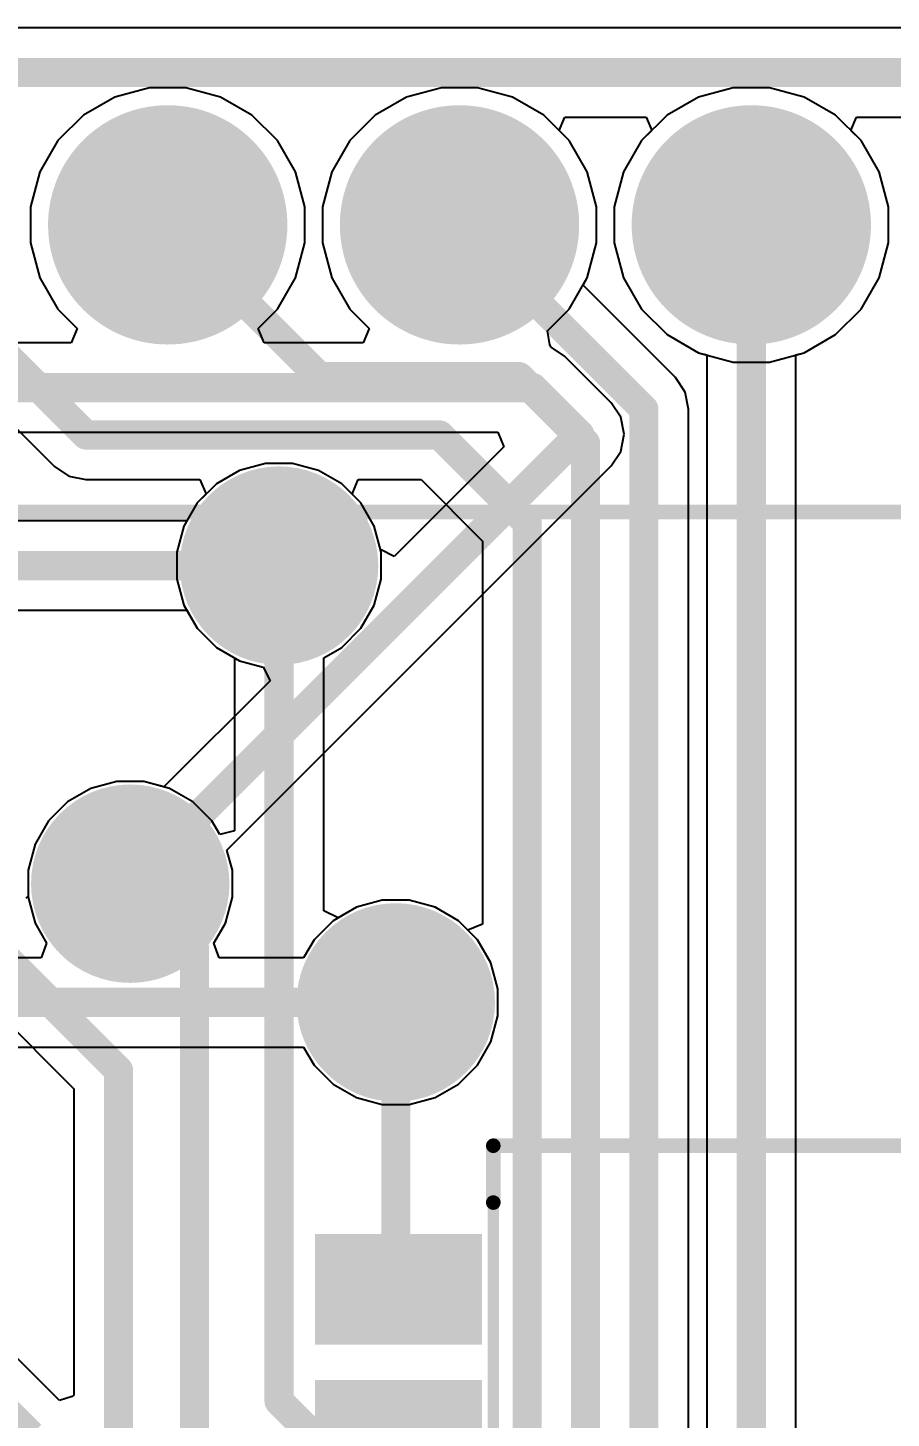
# Model space of a CAD drawing. Header units: inches. Extents: x -8.09 to -2.28, y -0.1 to 6.11.
# Drawn here: x -3.6181 to -3.3222, y 4.2108 to 4.6873 of the extents above; entities that cross this region are included whole.
import ezdxf

# ---------------------------------------------------------------- set-up
doc = ezdxf.new("R2010")
doc.units = ezdxf.units.IN
doc.header["$MEASUREMENT"] = 0
for name, color, linetype in [('BottomLayer', 5, 'Continuous'), ('BottomSolder', 6, 'Continuous'), ('InternalPlane1', 76, 'Continuous'), ('InternalPlane2', 16, 'Continuous'), ('Mechanical3', 76, 'Continuous'), ('Mechanical5', 56, 'Continuous'), ('MultiLayer', 9, 'Continuous'), ('PadHoleLayer', 156, 'Continuous'), ('TopLayer', 1, 'Continuous'), ('TopOverlay', 2, 'Continuous'), ('TopPaste', 8, 'Continuous'), ('TopSolder', 216, 'Continuous'), ('ViaHoleLayer', 16, 'Continuous')]:
    doc.layers.add(name, color=color, linetype=linetype)
doc.styles.add('Arial', font='', dxfattribs={"height": 0.2})
doc.styles.get('Arial').set_extended_font_data('Arial')

# ---------------------------------------------------------------- blocks, each defined once
blk = doc.blocks.new('MODULE_LCD_16X2_11')
at = {"layer": 'BottomLayer'}
h = blk.add_hatch(color=5, dxfattribs=at)
edge = h.paths.add_edge_path()
edge.add_arc((-0.65984, 0.61024), 0.037, 0, 360)
h = blk.add_hatch(color=5, dxfattribs=at)
edge = h.paths.add_edge_path()
edge.add_arc((-0.55984, 0.61024), 0.037, 0, 360)
h = blk.add_hatch(color=5, dxfattribs=at)
edge = h.paths.add_edge_path()
edge.add_arc((-0.45984, 0.61024), 0.037, 0, 360)
at = {"layer": 'BottomSolder'}
h = blk.add_hatch(color=6, dxfattribs=at)
edge = h.paths.add_edge_path()
edge.add_arc((-0.65984, 0.61024), 0.041, 0, 360)
h = blk.add_hatch(color=6, dxfattribs=at)
edge = h.paths.add_edge_path()
edge.add_arc((-0.55984, 0.61024), 0.041, 0, 360)
h = blk.add_hatch(color=6, dxfattribs=at)
edge = h.paths.add_edge_path()
edge.add_arc((-0.45984, 0.61024), 0.041, 0, 360)
at = {"layer": 'InternalPlane1'}
h = blk.add_hatch(color=76, dxfattribs=at)
edge = h.paths.add_edge_path()
edge.add_arc((-0.65984, 0.61024), 0.04, 0, 360)
h = blk.add_hatch(color=76, dxfattribs=at)
edge = h.paths.add_edge_path()
edge.add_arc((-0.55984, 0.61024), 0.04, 0, 360)
h = blk.add_hatch(color=76, dxfattribs=at)
edge = h.paths.add_edge_path()
edge.add_arc((-0.45984, 0.61024), 0.04, 0, 360)
at = {"layer": 'InternalPlane2'}
h = blk.add_hatch(color=16, dxfattribs=at)
edge = h.paths.add_edge_path()
edge.add_arc((-0.65984, 0.61024), 0.04, 0, 360)
h = blk.add_hatch(color=16, dxfattribs=at)
edge = h.paths.add_edge_path()
edge.add_arc((-0.55984, 0.61024), 0.04, 0, 360)
h = blk.add_hatch(color=16, dxfattribs=at)
edge = h.paths.add_edge_path()
edge.add_arc((-0.45984, 0.61024), 0.04, 0, 360)
at = {"layer": 'MultiLayer'}
h = blk.add_hatch(color=9, dxfattribs=at)
edge = h.paths.add_edge_path()
edge.add_arc((-0.65984, 0.61024), 0.037, 0, 360)
h = blk.add_hatch(color=9, dxfattribs=at)
edge = h.paths.add_edge_path()
edge.add_arc((-0.55984, 0.61024), 0.037, 0, 360)
h = blk.add_hatch(color=9, dxfattribs=at)
edge = h.paths.add_edge_path()
edge.add_arc((-0.45984, 0.61024), 0.037, 0, 360)
at = {"layer": 'PadHoleLayer'}
h = blk.add_hatch(color=156, dxfattribs=at)
edge = h.paths.add_edge_path()
edge.add_arc((-0.65984, 0.61024), 0.02, 0, 360)
h = blk.add_hatch(color=156, dxfattribs=at)
edge = h.paths.add_edge_path()
edge.add_arc((-0.55984, 0.61024), 0.02, 0, 360)
h = blk.add_hatch(color=156, dxfattribs=at)
edge = h.paths.add_edge_path()
edge.add_arc((-0.45984, 0.61024), 0.02, 0, 360)
at = {"layer": 'TopLayer'}
h = blk.add_hatch(color=1, dxfattribs=at)
edge = h.paths.add_edge_path()
edge.add_arc((-0.65984, 0.61024), 0.037, 0, 360)
h = blk.add_hatch(color=1, dxfattribs=at)
edge = h.paths.add_edge_path()
edge.add_arc((-0.55984, 0.61024), 0.037, 0, 360)
h = blk.add_hatch(color=1, dxfattribs=at)
edge = h.paths.add_edge_path()
edge.add_arc((-0.45984, 0.61024), 0.037, 0, 360)
at = {"layer": 'TopSolder'}
h = blk.add_hatch(color=216, dxfattribs=at)
edge = h.paths.add_edge_path()
edge.add_arc((-0.65984, 0.61024), 0.041, 0, 360)
h = blk.add_hatch(color=216, dxfattribs=at)
edge = h.paths.add_edge_path()
edge.add_arc((-0.55984, 0.61024), 0.041, 0, 360)
h = blk.add_hatch(color=216, dxfattribs=at)
edge = h.paths.add_edge_path()
edge.add_arc((-0.45984, 0.61024), 0.041, 0, 360)
at = {"layer": 'TopOverlay'}
blk.add_lwpolyline([(1.5748, 0.70866, 0.005, 0.005, 0), (-1.5748, 0.70866, 0.005, 0.005, 0)], format="xyseb", dxfattribs=at)
blk = doc.blocks.new('IKH0803000_MFG_32')
at = {"layer": 'TopLayer'}
for points in [[(-0.18996, 0.14567), (-0.16004, 0.14567), (-0.16004, 0.09646), (-0.18996, 0.09646)], [(-0.13996, 0.14567), (-0.11004, 0.14567), (-0.11004, 0.09646), (-0.13996, 0.09646)], [(-0.08996, 0.14567), (-0.06004, 0.14567), (-0.06004, 0.09646), (-0.08996, 0.09646)], [(-0.03996, 0.14567), (-0.01004, 0.14567), (-0.01004, 0.09646), (-0.03996, 0.09646)], [(0.01004, 0.14567), (0.03996, 0.14567), (0.03996, 0.09646), (0.01004, 0.09646)], [(0.06004, 0.14567), (0.08996, 0.14567), (0.08996, 0.09646), (0.06004, 0.09646)], [(0.11004, 0.14567), (0.13996, 0.14567), (0.13996, 0.09646), (0.11004, 0.09646)], [(0.16004, 0.14567), (0.18996, 0.14567), (0.18996, 0.09646), (0.16004, 0.09646)], [(-0.18996, -0.09646), (-0.16004, -0.09646), (-0.16004, -0.14567), (-0.18996, -0.14567)], [(-0.13996, -0.09646), (-0.11004, -0.09646), (-0.11004, -0.14567), (-0.13996, -0.14567)], [(-0.08996, -0.09646), (-0.06004, -0.09646), (-0.06004, -0.14567), (-0.08996, -0.14567)], [(-0.03996, -0.09646), (-0.01004, -0.09646), (-0.01004, -0.14567), (-0.03996, -0.14567)], [(0.01004, -0.09646), (0.03996, -0.09646), (0.03996, -0.14567), (0.01004, -0.14567)], [(0.06004, -0.09646), (0.08996, -0.09646), (0.08996, -0.14567), (0.06004, -0.14567)], [(0.11004, -0.09646), (0.13996, -0.09646), (0.13996, -0.14567), (0.11004, -0.14567)], [(0.16004, -0.09646), (0.18996, -0.09646), (0.18996, -0.14567), (0.16004, -0.14567)]]:
    blk.add_hatch(color=1, dxfattribs=at).paths.add_polyline_path(points)
at = {"layer": 'TopPaste'}
for points in [[(-0.18996, 0.14567), (-0.16004, 0.14567), (-0.16004, 0.09646), (-0.18996, 0.09646)], [(-0.13996, 0.14567), (-0.11004, 0.14567), (-0.11004, 0.09646), (-0.13996, 0.09646)], [(-0.08996, 0.14567), (-0.06004, 0.14567), (-0.06004, 0.09646), (-0.08996, 0.09646)], [(-0.03996, 0.14567), (-0.01004, 0.14567), (-0.01004, 0.09646), (-0.03996, 0.09646)], [(0.01004, 0.14567), (0.03996, 0.14567), (0.03996, 0.09646), (0.01004, 0.09646)], [(0.06004, 0.14567), (0.08996, 0.14567), (0.08996, 0.09646), (0.06004, 0.09646)], [(0.11004, 0.14567), (0.13996, 0.14567), (0.13996, 0.09646), (0.11004, 0.09646)], [(0.16004, 0.14567), (0.18996, 0.14567), (0.18996, 0.09646), (0.16004, 0.09646)], [(-0.18996, -0.09646), (-0.16004, -0.09646), (-0.16004, -0.14567), (-0.18996, -0.14567)], [(-0.13996, -0.09646), (-0.11004, -0.09646), (-0.11004, -0.14567), (-0.13996, -0.14567)], [(-0.08996, -0.09646), (-0.06004, -0.09646), (-0.06004, -0.14567), (-0.08996, -0.14567)], [(-0.03996, -0.09646), (-0.01004, -0.09646), (-0.01004, -0.14567), (-0.03996, -0.14567)], [(0.01004, -0.09646), (0.03996, -0.09646), (0.03996, -0.14567), (0.01004, -0.14567)], [(0.06004, -0.09646), (0.08996, -0.09646), (0.08996, -0.14567), (0.06004, -0.14567)], [(0.11004, -0.09646), (0.13996, -0.09646), (0.13996, -0.14567), (0.11004, -0.14567)], [(0.16004, -0.09646), (0.18996, -0.09646), (0.18996, -0.14567), (0.16004, -0.14567)]]:
    blk.add_hatch(color=8, dxfattribs=at).paths.add_polyline_path(points)
at = {"layer": 'TopSolder'}
for points in [[(-0.19396, 0.14967), (-0.15604, 0.14967), (-0.15604, 0.09246), (-0.19396, 0.09246)], [(-0.14396, 0.14967), (-0.10604, 0.14967), (-0.10604, 0.09246), (-0.14396, 0.09246)], [(-0.09396, 0.14967), (-0.05604, 0.14967), (-0.05604, 0.09246), (-0.09396, 0.09246)], [(-0.04396, 0.14967), (-0.00604, 0.14967), (-0.00604, 0.09246), (-0.04396, 0.09246)], [(0.00604, 0.14967), (0.04396, 0.14967), (0.04396, 0.09246), (0.00604, 0.09246)], [(0.05604, 0.14967), (0.09396, 0.14967), (0.09396, 0.09246), (0.05604, 0.09246)], [(0.10604, 0.14967), (0.14396, 0.14967), (0.14396, 0.09246), (0.10604, 0.09246)], [(0.15604, 0.14967), (0.19396, 0.14967), (0.19396, 0.09246), (0.15604, 0.09246)], [(-0.19396, -0.09246), (-0.15604, -0.09246), (-0.15604, -0.14967), (-0.19396, -0.14967)], [(-0.14396, -0.09246), (-0.10604, -0.09246), (-0.10604, -0.14967), (-0.14396, -0.14967)], [(-0.09396, -0.09246), (-0.05604, -0.09246), (-0.05604, -0.14967), (-0.09396, -0.14967)], [(-0.04396, -0.09246), (-0.00604, -0.09246), (-0.00604, -0.14967), (-0.04396, -0.14967)], [(0.00604, -0.09246), (0.04396, -0.09246), (0.04396, -0.14967), (0.00604, -0.14967)], [(0.05604, -0.09246), (0.09396, -0.09246), (0.09396, -0.14967), (0.05604, -0.14967)], [(0.10604, -0.09246), (0.14396, -0.09246), (0.14396, -0.14967), (0.10604, -0.14967)], [(0.15604, -0.09246), (0.19396, -0.09246), (0.19396, -0.14967), (0.15604, -0.14967)]]:
    blk.add_hatch(color=216, dxfattribs=at).paths.add_polyline_path(points)
at = {"layer": 'Mechanical5'}
for points in [[(-0.22421, 0.08858, 0.00394, 0.00394, 0), (-0.22421, -0.08858, 0.00394, 0.00394, 0)], [(-0.22421, 0.08858, 0.00394, 0.00394, 0), (0.22421, 0.08858, 0.00394, 0.00394, 0)], [(0.22421, 0.08858, 0.00394, 0.00394, 0), (0.22421, -0.08858, 0.00394, 0.00394, 0)], [(-0.22421, -0.08858, 0.00394, 0.00394, 0), (0.22421, -0.08858, 0.00394, 0.00394, 0)]]:
    blk.add_lwpolyline(points, format="xyseb", dxfattribs=at)
for points in [[(-0.2252, 0.08858, 0.00197, 0.00197, 1), (-0.22323, 0.08858, 0.00197, 0.00197, 1)], [(-0.2252, 0.08858, 0.00197, 0.00197, 1), (-0.22323, 0.08858, 0.00197, 0.00197, 1)], [(0.22323, 0.08858, 0.00197, 0.00197, 1), (0.2252, 0.08858, 0.00197, 0.00197, 1)], [(0.22323, 0.08858, 0.00197, 0.00197, 1), (0.2252, 0.08858, 0.00197, 0.00197, 1)], [(-0.2252, -0.08858, 0.00197, 0.00197, 1), (-0.22323, -0.08858, 0.00197, 0.00197, 1)], [(-0.2252, -0.08858, 0.00197, 0.00197, 1), (-0.22323, -0.08858, 0.00197, 0.00197, 1)], [(0.22323, -0.08858, 0.00197, 0.00197, 1), (0.2252, -0.08858, 0.00197, 0.00197, 1)], [(0.22323, -0.08858, 0.00197, 0.00197, 1), (0.2252, -0.08858, 0.00197, 0.00197, 1)]]:
    blk.add_lwpolyline(points, format="xyseb", close=True, dxfattribs=at)
at = {"layer": 'TopOverlay'}
for points in [[(-0.22421, 0.08858, 0.005, 0.005, 0), (-0.22421, -0.08858, 0.005, 0.005, 0)], [(-0.22421, 0.08858, 0.005, 0.005, 0), (-0.20472, 0.08858, 0.005, 0.005, 0)], [(0.20472, 0.08858, 0.005, 0.005, 0), (0.22421, 0.08858, 0.005, 0.005, 0)], [(0.22421, 0.08858, 0.005, 0.005, 0), (0.22421, -0.08858, 0.005, 0.005, 0)], [(-0.22421, -0.08858, 0.005, 0.005, 0), (-0.20472, -0.08858, 0.005, 0.005, 0)], [(0.20472, -0.08858, 0.005, 0.005, 0), (0.22421, -0.08858, 0.005, 0.005, 0)]]:
    blk.add_lwpolyline(points, format="xyseb", dxfattribs=at)
for points in [[(-0.22546, 0.08858, 0.0025, 0.0025, 1), (-0.22296, 0.08858, 0.0025, 0.0025, 1)], [(-0.22546, 0.08858, 0.0025, 0.0025, 1), (-0.22296, 0.08858, 0.0025, 0.0025, 1)], [(-0.20597, 0.08858, 0.0025, 0.0025, 1), (-0.20347, 0.08858, 0.0025, 0.0025, 1)], [(0.20347, 0.08858, 0.0025, 0.0025, 1), (0.20597, 0.08858, 0.0025, 0.0025, 1)], [(0.22296, 0.08858, 0.0025, 0.0025, 1), (0.22546, 0.08858, 0.0025, 0.0025, 1)], [(0.22296, 0.08858, 0.0025, 0.0025, 1), (0.22546, 0.08858, 0.0025, 0.0025, 1)], [(-0.22546, -0.08858, 0.0025, 0.0025, 1), (-0.22296, -0.08858, 0.0025, 0.0025, 1)], [(-0.22546, -0.08858, 0.0025, 0.0025, 1), (-0.22296, -0.08858, 0.0025, 0.0025, 1)], [(-0.20597, -0.08858, 0.0025, 0.0025, 1), (-0.20347, -0.08858, 0.0025, 0.0025, 1)], [(0.20347, -0.08858, 0.0025, 0.0025, 1), (0.20597, -0.08858, 0.0025, 0.0025, 1)], [(0.22296, -0.08858, 0.0025, 0.0025, 1), (0.22546, -0.08858, 0.0025, 0.0025, 1)], [(0.22296, -0.08858, 0.0025, 0.0025, 1), (0.22546, -0.08858, 0.0025, 0.0025, 1)], [(-0.2065, -0.13583, 0.00984, 0.00984, 1), (-0.21634, -0.13583, 0.00984, 0.00984, 1)], [(-0.2188, -0.13583, 0.00492, 0.00492, 1), (-0.21388, -0.13583, 0.00492, 0.00492, 1)], [(-0.20896, -0.13583, 0.00492, 0.00492, 1), (-0.20404, -0.13583, 0.00492, 0.00492, 1)]]:
    blk.add_lwpolyline(points, format="xyseb", close=True, dxfattribs=at)
at = {"layer": 'Mechanical3', "style": 'Arial'}
blk.add_text('SW3', height=0.03937, dxfattribs=at).set_placement((0, -0.00697))

msp = doc.modelspace()

# ---------------------------------------------------------------- hatches: boundary and pattern name
at = {"layer": 'BottomLayer'}
h = msp.add_hatch(color=5, dxfattribs=at)
edge = h.paths.add_edge_path()
edge.add_arc((-3.532, 4.503), 0.025, 0, 360)
h = msp.add_hatch(color=5, dxfattribs=at)
edge = h.paths.add_edge_path()
edge.add_arc((-3.583, 4.394), 0.025, 0, 360)
h = msp.add_hatch(color=5, dxfattribs=at)
edge = h.paths.add_edge_path()
edge.add_arc((-3.492, 4.35331), 0.025, 0, 360)
at = {"layer": 'BottomSolder'}
h = msp.add_hatch(color=6, dxfattribs=at)
edge = h.paths.add_edge_path()
edge.add_arc((-3.532, 4.503), 0.029, 0, 360)
h = msp.add_hatch(color=6, dxfattribs=at)
edge = h.paths.add_edge_path()
edge.add_arc((-3.583, 4.394), 0.029, 0, 360)
h = msp.add_hatch(color=6, dxfattribs=at)
edge = h.paths.add_edge_path()
edge.add_arc((-3.492, 4.35331), 0.029, 0, 360)
at = {"layer": 'InternalPlane1'}
h = msp.add_hatch(color=76, dxfattribs=at)
edge = h.paths.add_edge_path()
edge.add_arc((-3.532, 4.503), 0.034, 0, 360)
h = msp.add_hatch(color=76, dxfattribs=at)
edge = h.paths.add_edge_path()
edge.add_arc((-3.583, 4.394), 0.034, 0, 360)
h = msp.add_hatch(color=76, dxfattribs=at)
edge = h.paths.add_edge_path()
edge.add_arc((-3.492, 4.35331), 0.034, 0, 360)
at = {"layer": 'InternalPlane2'}
h = msp.add_hatch(color=16, dxfattribs=at)
edge = h.paths.add_edge_path()
edge.add_arc((-3.532, 4.503), 0.034, 0, 360)
h = msp.add_hatch(color=16, dxfattribs=at)
edge = h.paths.add_edge_path()
edge.add_arc((-3.583, 4.394), 0.034, 0, 360)
h = msp.add_hatch(color=16, dxfattribs=at)
edge = h.paths.add_edge_path()
edge.add_arc((-3.492, 4.35331), 0.034, 0, 360)
at = {"layer": 'TopLayer'}
h = msp.add_hatch(color=1, dxfattribs=at)
edge = h.paths.add_edge_path()
edge.add_arc((-3.532, 4.503), 0.025, 0, 360)
h = msp.add_hatch(color=1, dxfattribs=at)
edge = h.paths.add_edge_path()
edge.add_arc((-3.583, 4.394), 0.025, 0, 360)
h = msp.add_hatch(color=1, dxfattribs=at)
edge = h.paths.add_edge_path()
edge.add_arc((-3.492, 4.35331), 0.025, 0, 360)
at = {"layer": 'TopSolder'}
h = msp.add_hatch(color=216, dxfattribs=at)
edge = h.paths.add_edge_path()
edge.add_arc((-3.532, 4.503), 0.029, 0, 360)
h = msp.add_hatch(color=216, dxfattribs=at)
edge = h.paths.add_edge_path()
edge.add_arc((-3.583, 4.394), 0.029, 0, 360)
h = msp.add_hatch(color=216, dxfattribs=at)
edge = h.paths.add_edge_path()
edge.add_arc((-3.492, 4.35331), 0.029, 0, 360)
at = {"layer": 'ViaHoleLayer'}
h = msp.add_hatch(color=16, dxfattribs=at)
edge = h.paths.add_edge_path()
edge.add_arc((-3.532, 4.503), 0.014, 0, 360)
h = msp.add_hatch(color=16, dxfattribs=at)
edge = h.paths.add_edge_path()
edge.add_arc((-3.583, 4.394), 0.014, 0, 360)
h = msp.add_hatch(color=16, dxfattribs=at)
edge = h.paths.add_edge_path()
edge.add_arc((-3.492, 4.35331), 0.014, 0, 360)

# ---------------------------------------------------------------- linework, layer by layer
at = {"layer": 'BottomLayer'}
for p, q in [((-3.57635, 4.66676), (-3.5883, 4.66356)), ((-3.56397, 4.66676), (-3.57635, 4.66676)), ((-3.55202, 4.66356), (-3.56397, 4.66676)), ((-3.47635, 4.66676), (-3.4883, 4.66356)), ((-3.46397, 4.66676), (-3.47635, 4.66676)), ((-3.45202, 4.66356), (-3.46397, 4.66676)), ((-3.37635, 4.66676), (-3.3883, 4.66356)), ((-3.36397, 4.66676), (-3.37635, 4.66676)), ((-3.35202, 4.66356), (-3.36397, 4.66676)), ((-3.5883, 4.66356), (-3.59902, 4.65737)), ((-3.5413, 4.65737), (-3.55202, 4.66356)), ((-3.4883, 4.66356), (-3.49902, 4.65737)), ((-3.4413, 4.65737), (-3.45202, 4.66356)), ((-3.3883, 4.66356), (-3.39902, 4.65737)), ((-3.3413, 4.65737), (-3.35202, 4.66356)), ((-3.59902, 4.65737), (-3.60777, 4.64862)), ((-3.53255, 4.64862), (-3.5413, 4.65737)), ((-3.49902, 4.65737), (-3.50777, 4.64862)), ((-3.43255, 4.64862), (-3.4413, 4.65737)), ((-3.39902, 4.65737), (-3.40777, 4.64862)), ((-3.33255, 4.64862), (-3.3413, 4.65737)), ((-3.60777, 4.64862), (-3.61396, 4.63791)), ((-3.52636, 4.63791), (-3.53255, 4.64862)), ((-3.50777, 4.64862), (-3.51396, 4.63791)), ((-3.42636, 4.63791), (-3.43255, 4.64862)), ((-3.40777, 4.64862), (-3.41396, 4.63791)), ((-3.32636, 4.63791), (-3.33255, 4.64862)), ((-3.61396, 4.63791), (-3.61716, 4.62595)), ((-3.52316, 4.62595), (-3.52636, 4.63791)), ((-3.51396, 4.63791), (-3.51716, 4.62595)), ((-3.42316, 4.62595), (-3.42636, 4.63791)), ((-3.41396, 4.63791), (-3.41716, 4.62595)), ((-3.32316, 4.62595), (-3.32636, 4.63791)), ((-3.61716, 4.62595), (-3.61716, 4.61358)), ((-3.52316, 4.61358), (-3.52316, 4.62595)), ((-3.51716, 4.62595), (-3.51716, 4.61358)), ((-3.42316, 4.61358), (-3.42316, 4.62595)), ((-3.41716, 4.62595), (-3.41716, 4.61358)), ((-3.32316, 4.61358), (-3.32316, 4.62595)), ((-3.61716, 4.61358), (-3.61396, 4.60162)), ((-3.52636, 4.60162), (-3.52316, 4.61358)), ((-3.51716, 4.61358), (-3.51396, 4.60162)), ((-3.42636, 4.60162), (-3.42316, 4.61358)), ((-3.41716, 4.61358), (-3.41396, 4.60162)), ((-3.32636, 4.60162), (-3.32316, 4.61358)), ((-3.61396, 4.60162), (-3.60777, 4.59091)), ((-3.53255, 4.59091), (-3.52636, 4.60162)), ((-3.51396, 4.60162), (-3.50777, 4.59091)), ((-3.43255, 4.59091), (-3.42636, 4.60162)), ((-3.41396, 4.60162), (-3.40777, 4.59091)), ((-3.33255, 4.59091), (-3.32636, 4.60162)), ((-3.60777, 4.59091), (-3.60116, 4.58429)), ((-3.53916, 4.58429), (-3.53255, 4.59091)), ((-3.50777, 4.59091), (-3.50116, 4.58429)), ((-3.44005, 4.58341), (-3.43255, 4.59091)), ((-3.40777, 4.59091), (-3.39902, 4.58215)), ((-3.3413, 4.58215), (-3.33255, 4.59091)), ((-3.60116, 4.58429), (-3.60323, 4.57929)), ((-3.53709, 4.57929), (-3.53916, 4.58429)), ((-3.50116, 4.58429), (-3.50323, 4.57929)), ((-3.60323, 4.57929), (-3.63709, 4.57929)), ((-3.50323, 4.57929), (-3.53709, 4.57929)), ((-3.43924, 4.57868), (-3.44005, 4.58341)), ((-3.39902, 4.58215), (-3.3883, 4.57597)), ((-3.35202, 4.57597), (-3.3413, 4.58215)), ((-3.43876, 4.57787), (-3.43924, 4.57868)), ((-3.43419, 4.57481), (-3.43876, 4.57787)), ((-3.41819, 4.55881), (-3.43419, 4.57481)), ((-3.3883, 4.57597), (-3.37635, 4.57276)), ((-3.36397, 4.57276), (-3.35202, 4.57597)), ((-3.37635, 4.57276), (-3.36397, 4.57276)), ((-3.41487, 4.55385), (-3.41819, 4.55881)), ((-3.41371, 4.548), (-3.41487, 4.55385)), ((-3.81439, 4.54871), (-3.45699, 4.54871)), ((-3.45699, 4.54871), (-3.45492, 4.54371)), ((-3.41487, 4.54215), (-3.41371, 4.548)), ((-3.45492, 4.54371), (-3.49254, 4.50609)), ((-3.41819, 4.53719), (-3.41487, 4.54215)), ((-3.54985, 4.40552), (-3.41819, 4.53719)), ((-3.53661, 4.538), (-3.54551, 4.53561)), ((-3.52739, 4.538), (-3.53661, 4.538)), ((-3.51849, 4.53561), (-3.52739, 4.538)), ((-3.54551, 4.53561), (-3.55349, 4.53101)), ((-3.51051, 4.53101), (-3.51849, 4.53561)), ((-3.55349, 4.53101), (-3.56001, 4.52449)), ((-3.50399, 4.52449), (-3.51051, 4.53101)), ((-3.56001, 4.52449), (-3.56358, 4.51829)), ((-3.49939, 4.51651), (-3.50399, 4.52449)), ((-3.56358, 4.51829), (-3.84706, 4.51829)), ((-3.49723, 4.50847), (-3.49939, 4.51651)), ((-3.49254, 4.50609), (-3.49723, 4.50847)), ((-3.85339, 4.48771), (-3.56358, 4.48771)), ((-3.56358, 4.48771), (-3.56001, 4.48151)), ((-3.56001, 4.48151), (-3.55349, 4.47499)), ((-3.55349, 4.47499), (-3.54551, 4.47039)), ((-3.54551, 4.47039), (-3.53747, 4.46823)), ((-3.53747, 4.46823), (-3.53509, 4.46354)), ((-3.53509, 4.46354), (-3.57148, 4.42715)), ((-3.59651, 4.42661), (-3.60449, 4.42201)), ((-3.58761, 4.429), (-3.59651, 4.42661)), ((-3.57839, 4.429), (-3.58761, 4.429)), ((-3.57148, 4.42715), (-3.57839, 4.429)), ((-3.60449, 4.42201), (-3.61101, 4.41549)), ((-3.61101, 4.41549), (-3.61561, 4.40751)), ((-3.61561, 4.40751), (-3.618, 4.39861)), ((-3.548, 4.39861), (-3.54985, 4.40552)), ((-3.618, 4.39861), (-3.618, 4.38939)), ((-3.548, 4.38939), (-3.548, 4.39861)), ((-3.618, 4.38939), (-3.61561, 4.38049)), ((-3.55039, 4.38049), (-3.548, 4.38939)), ((-3.49661, 4.38831), (-3.50551, 4.38592)), ((-3.48739, 4.38831), (-3.49661, 4.38831)), ((-3.47849, 4.38592), (-3.48739, 4.38831)), ((-3.50551, 4.38592), (-3.51349, 4.38131)), ((-3.47051, 4.38131), (-3.47849, 4.38592)), ((-3.61561, 4.38049), (-3.61164, 4.3736)), ((-3.55436, 4.3736), (-3.55039, 4.38049)), ((-3.51349, 4.38131), (-3.52001, 4.3748)), ((-3.46399, 4.3748), (-3.47051, 4.38131)), ((-3.52001, 4.3748), (-3.52358, 4.3686)), ((-3.45939, 4.36682), (-3.46399, 4.3748)), ((-3.61164, 4.3736), (-3.6135, 4.3686)), ((-3.5525, 4.3686), (-3.55436, 4.3736)), ((-3.6135, 4.3686), (-3.77697, 4.3686)), ((-3.52358, 4.3686), (-3.5525, 4.3686)), ((-3.457, 4.35791), (-3.45939, 4.36682)), ((-3.457, 4.3487), (-3.457, 4.35791)), ((-3.45939, 4.3398), (-3.457, 4.3487)), ((-3.63938, 4.33801), (-3.52358, 4.33801)), ((-3.52358, 4.33801), (-3.52001, 4.33182)), ((-3.46399, 4.33182), (-3.45939, 4.3398)), ((-3.52001, 4.33182), (-3.51349, 4.3253)), ((-3.47051, 4.3253), (-3.46399, 4.33182)), ((-3.51349, 4.3253), (-3.50551, 4.32069)), ((-3.47849, 4.32069), (-3.47051, 4.3253)), ((-3.50551, 4.32069), (-3.49661, 4.31831)), ((-3.49661, 4.31831), (-3.48739, 4.31831)), ((-3.48739, 4.31831), (-3.47849, 4.32069))]:
    msp.add_line(p, q, dxfattribs=at)
for points in [[(-3.81439, 4.564, 0.01, 0.01, 0), (-3.445, 4.564, 0.01, 0.01, 0)], [(-3.445, 4.564, 0.01, 0.01, 0), (-3.429, 4.548, 0.01, 0.01, 0)], [(-3.583, 4.394, 0.01, 0.01, 0), (-3.429, 4.548, 0.01, 0.01, 0)], [(-3.85339, 4.503, 0.01, 0.01, 0), (-3.532, 4.503, 0.01, 0.01, 0)], [(-3.78331, 4.35331, 0.01, 0.01, 0), (-3.492, 4.35331, 0.01, 0.01, 0)]]:
    msp.add_lwpolyline(points, format="xyseb", dxfattribs=at)
for points in [[(-3.4475, 4.564, 0.005, 0.005, 1), (-3.4425, 4.564, 0.005, 0.005, 1)], [(-3.4475, 4.564, 0.005, 0.005, 1), (-3.4425, 4.564, 0.005, 0.005, 1)], [(-3.4315, 4.548, 0.005, 0.005, 1), (-3.4265, 4.548, 0.005, 0.005, 1)], [(-3.4315, 4.548, 0.005, 0.005, 1), (-3.4265, 4.548, 0.005, 0.005, 1)], [(-3.5345, 4.503, 0.005, 0.005, 1), (-3.5295, 4.503, 0.005, 0.005, 1)], [(-3.5855, 4.394, 0.005, 0.005, 1), (-3.5805, 4.394, 0.005, 0.005, 1)], [(-3.4945, 4.35331, 0.005, 0.005, 1), (-3.4895, 4.35331, 0.005, 0.005, 1)]]:
    msp.add_lwpolyline(points, format="xyseb", close=True, dxfattribs=at)
at = {"layer": 'TopLayer'}
for p, q in [((-2.885, 4.68729), (-4.56288, 4.68729)), ((-3.43601, 4.65209), (-3.4341, 4.65671)), ((-3.4341, 4.65671), (-3.40622, 4.65671)), ((-3.40622, 4.65671), (-3.4043, 4.65209)), ((-3.33601, 4.65209), (-3.3341, 4.65671)), ((-3.3341, 4.65671), (-3.30622, 4.65671)), ((-3.43255, 4.64862), (-3.43601, 4.65209)), ((-3.4043, 4.65209), (-3.40777, 4.64862)), ((-3.33255, 4.64862), (-3.33601, 4.65209)), ((-3.42636, 4.63791), (-3.43255, 4.64862)), ((-3.40777, 4.64862), (-3.41396, 4.63791)), ((-3.32636, 4.63791), (-3.33255, 4.64862)), ((-3.42316, 4.62595), (-3.42636, 4.63791)), ((-3.41396, 4.63791), (-3.41716, 4.62595)), ((-3.32316, 4.62595), (-3.32636, 4.63791)), ((-3.42316, 4.61358), (-3.42316, 4.62595)), ((-3.41716, 4.62595), (-3.41716, 4.61358)), ((-3.32316, 4.61358), (-3.32316, 4.62595)), ((-3.42636, 4.60162), (-3.42316, 4.61358)), ((-3.41716, 4.61358), (-3.41396, 4.60162)), ((-3.32636, 4.60162), (-3.32316, 4.61358)), ((-3.42783, 4.59907), (-3.42636, 4.60162)), ((-3.39619, 4.56742), (-3.42783, 4.59907)), ((-3.41396, 4.60162), (-3.40777, 4.59091)), ((-3.33255, 4.59091), (-3.32636, 4.60162)), ((-3.40777, 4.59091), (-3.39902, 4.58215)), ((-3.3413, 4.58215), (-3.33255, 4.59091)), ((-3.39902, 4.58215), (-3.3883, 4.57597)), ((-3.35202, 4.57597), (-3.3413, 4.58215)), ((-3.64946, 4.57744), (-3.60897, 4.53695)), ((-3.3883, 4.57597), (-3.38545, 4.5752)), ((-3.38545, 4.5752), (-3.38545, 3.99218)), ((-3.35486, 4.5752), (-3.35202, 4.57597)), ((-3.35486, 3.98584), (-3.35486, 4.5752)), ((-3.39287, 4.56246), (-3.39619, 4.56742)), ((-3.39171, 4.55661), (-3.39287, 4.56246)), ((-3.39171, 4.005), (-3.39171, 4.55661)), ((-3.60897, 4.53695), (-3.60401, 4.53363)), ((-3.60401, 4.53363), (-3.59816, 4.53247)), ((-3.59816, 4.53247), (-3.5591, 4.53247)), ((-3.5591, 4.53247), (-3.55703, 4.52747)), ((-3.50697, 4.52747), (-3.5049, 4.53247)), ((-3.5049, 4.53247), (-3.48333, 4.53247)), ((-3.48333, 4.53247), (-3.46229, 4.51143)), ((-3.55703, 4.52747), (-3.56001, 4.52449)), ((-3.50399, 4.52449), (-3.50697, 4.52747)), ((-3.56001, 4.52449), (-3.56461, 4.51651)), ((-3.49939, 4.51651), (-3.50399, 4.52449)), ((-3.56461, 4.51651), (-3.567, 4.50761)), ((-3.497, 4.50761), (-3.49939, 4.51651)), ((-3.567, 4.50761), (-3.567, 4.49839)), ((-3.497, 4.49839), (-3.497, 4.50761)), ((-3.46229, 4.51143), (-3.46229, 4.38017)), ((-3.78097, 4.50236), (-3.60229, 4.32368)), ((-3.567, 4.49839), (-3.56461, 4.48949)), ((-3.49939, 4.48949), (-3.497, 4.49839)), ((-3.56461, 4.48949), (-3.56001, 4.48151)), ((-3.50399, 4.48151), (-3.49939, 4.48949)), ((-3.56001, 4.48151), (-3.55349, 4.47499)), ((-3.51051, 4.47499), (-3.50399, 4.48151)), ((-3.55349, 4.47499), (-3.54729, 4.47142)), ((-3.51671, 4.47142), (-3.51051, 4.47499)), ((-3.54729, 4.47142), (-3.54729, 4.41216)), ((-3.51671, 4.38471), (-3.51671, 4.47142)), ((-3.59651, 4.42661), (-3.60449, 4.42201)), ((-3.58761, 4.429), (-3.59651, 4.42661)), ((-3.57839, 4.429), (-3.58761, 4.429)), ((-3.56949, 4.42661), (-3.57839, 4.429)), ((-3.56151, 4.42201), (-3.56949, 4.42661)), ((-3.60449, 4.42201), (-3.61101, 4.41549)), ((-3.55499, 4.41549), (-3.56151, 4.42201)), ((-3.61101, 4.41549), (-3.61561, 4.40751)), ((-3.55229, 4.41082), (-3.55499, 4.41549)), ((-3.54729, 4.41216), (-3.55229, 4.41082)), ((-3.61561, 4.40751), (-3.618, 4.39861)), ((-3.618, 4.39861), (-3.618, 4.38971)), ((-3.618, 4.38971), (-3.61878, 4.38903)), ((-3.49661, 4.38831), (-3.50551, 4.38592)), ((-3.48739, 4.38831), (-3.49661, 4.38831)), ((-3.47849, 4.38592), (-3.48739, 4.38831)), ((-3.51171, 4.38234), (-3.51671, 4.38471)), ((-3.50551, 4.38592), (-3.51171, 4.38234)), ((-3.47051, 4.38131), (-3.47849, 4.38592)), ((-3.46729, 4.3781), (-3.47051, 4.38131)), ((-3.46229, 4.38017), (-3.46729, 4.3781)), ((-3.60229, 4.32368), (-3.60229, 4.21877)), ((-3.60729, 4.21692), (-3.6557, 4.26533)), ((-3.60292, 4.21829), (-3.60729, 4.21692)), ((-3.60229, 4.21877), (-3.60292, 4.21829))]:
    msp.add_line(p, q, dxfattribs=at)
for points in [[(-4.56288, 4.672, 0.01, 0.01, 0), (-2.885, 4.672, 0.01, 0.01, 0)], [(-3.67016, 4.61976, 0.01, 0.01, 0), (-3.59816, 4.54776, 0.01, 0.01, 0)], [(-3.57016, 4.61976, 0.01, 0.01, 0), (-3.51816, 4.56776, 0.01, 0.01, 0)], [(-3.47016, 4.61976, 0.01, 0.01, 0), (-3.407, 4.55661, 0.01, 0.01, 0)], [(-3.37016, 3.98584, 0.01, 0.01, 0), (-3.37016, 4.61976, 0.01, 0.01, 0)], [(-3.51816, 4.56776, 0.01, 0.01, 0), (-3.44976, 4.56776, 0.01, 0.01, 0)], [(-3.44976, 4.56776, 0.01, 0.01, 0), (-3.427, 4.545, 0.01, 0.01, 0)], [(-3.407, 4.005, 0.01, 0.01, 0), (-3.407, 4.55661, 0.01, 0.01, 0)], [(-3.59816, 4.54776, 0.01, 0.01, 0), (-3.477, 4.54776, 0.01, 0.01, 0)], [(-3.477, 4.54776, 0.01, 0.01, 0), (-3.447, 4.51776, 0.01, 0.01, 0)], [(-3.427, 4.043, 0.01, 0.01, 0), (-3.427, 4.545, 0.01, 0.01, 0)], [(-3.447, 4.066, 0.01, 0.01, 0), (-3.447, 4.51776, 0.01, 0.01, 0)], [(-3.77016, 4.51317, 0.01, 0.01, 0), (-3.587, 4.33001, 0.01, 0.01, 0)], [(-3.532, 4.21666, 0.01, 0.01, 0), (-3.532, 4.503, 0.01, 0.01, 0)], [(-3.583, 4.394, 0.01, 0.01, 0), (-3.561, 4.372, 0.01, 0.01, 0)], [(-3.561, 4.175, 0.01, 0.01, 0), (-3.561, 4.372, 0.01, 0.01, 0)], [(-3.492, 4.255, 0.01, 0.01, 0), (-3.492, 4.35331, 0.01, 0.01, 0)], [(-3.587, 4.165, 0.01, 0.01, 0), (-3.587, 4.33001, 0.01, 0.01, 0)], [(-3.667, 4.255, 0.01, 0.01, 0), (-3.617, 4.205, 0.01, 0.01, 0)], [(-3.492, 4.255, 0.01, 0.01, 0), (-3.49106, 4.255, 0.01, 0.01, 0)], [(-3.532, 4.21666, 0.01, 0.01, 0), (-3.52034, 4.205, 0.01, 0.01, 0)]]:
    msp.add_lwpolyline(points, format="xyseb", dxfattribs=at)
for points in [[(-3.57266, 4.61976, 0.005, 0.005, 1), (-3.56766, 4.61976, 0.005, 0.005, 1)], [(-3.47266, 4.61976, 0.005, 0.005, 1), (-3.46766, 4.61976, 0.005, 0.005, 1)], [(-3.37266, 4.61976, 0.005, 0.005, 1), (-3.36766, 4.61976, 0.005, 0.005, 1)], [(-3.52066, 4.56776, 0.005, 0.005, 1), (-3.51566, 4.56776, 0.005, 0.005, 1)], [(-3.52066, 4.56776, 0.005, 0.005, 1), (-3.51566, 4.56776, 0.005, 0.005, 1)], [(-3.45226, 4.56776, 0.005, 0.005, 1), (-3.44726, 4.56776, 0.005, 0.005, 1)], [(-3.45226, 4.56776, 0.005, 0.005, 1), (-3.44726, 4.56776, 0.005, 0.005, 1)], [(-3.4095, 4.55661, 0.005, 0.005, 1), (-3.4045, 4.55661, 0.005, 0.005, 1)], [(-3.4095, 4.55661, 0.005, 0.005, 1), (-3.4045, 4.55661, 0.005, 0.005, 1)], [(-3.60066, 4.54776, 0.005, 0.005, 1), (-3.59566, 4.54776, 0.005, 0.005, 1)], [(-3.60066, 4.54776, 0.005, 0.005, 1), (-3.59566, 4.54776, 0.005, 0.005, 1)], [(-3.4795, 4.54776, 0.005, 0.005, 1), (-3.4745, 4.54776, 0.005, 0.005, 1)], [(-3.4795, 4.54776, 0.005, 0.005, 1), (-3.4745, 4.54776, 0.005, 0.005, 1)], [(-3.4295, 4.545, 0.005, 0.005, 1), (-3.4245, 4.545, 0.005, 0.005, 1)], [(-3.4295, 4.545, 0.005, 0.005, 1), (-3.4245, 4.545, 0.005, 0.005, 1)], [(-3.4495, 4.51776, 0.005, 0.005, 1), (-3.4445, 4.51776, 0.005, 0.005, 1)], [(-3.4495, 4.51776, 0.005, 0.005, 1), (-3.4445, 4.51776, 0.005, 0.005, 1)], [(-3.5345, 4.503, 0.005, 0.005, 1), (-3.5295, 4.503, 0.005, 0.005, 1)], [(-3.5855, 4.394, 0.005, 0.005, 1), (-3.5805, 4.394, 0.005, 0.005, 1)], [(-3.5635, 4.372, 0.005, 0.005, 1), (-3.5585, 4.372, 0.005, 0.005, 1)], [(-3.5635, 4.372, 0.005, 0.005, 1), (-3.5585, 4.372, 0.005, 0.005, 1)], [(-3.4945, 4.35331, 0.005, 0.005, 1), (-3.4895, 4.35331, 0.005, 0.005, 1)], [(-3.5895, 4.33001, 0.005, 0.005, 1), (-3.5845, 4.33001, 0.005, 0.005, 1)], [(-3.5895, 4.33001, 0.005, 0.005, 1), (-3.5845, 4.33001, 0.005, 0.005, 1)], [(-3.4945, 4.255, 0.005, 0.005, 1), (-3.4895, 4.255, 0.005, 0.005, 1)], [(-3.4945, 4.255, 0.005, 0.005, 1), (-3.4895, 4.255, 0.005, 0.005, 1)], [(-3.49356, 4.255, 0.005, 0.005, 1), (-3.48856, 4.255, 0.005, 0.005, 1)], [(-3.5345, 4.21666, 0.005, 0.005, 1), (-3.5295, 4.21666, 0.005, 0.005, 1)], [(-3.5345, 4.21666, 0.005, 0.005, 1), (-3.5295, 4.21666, 0.005, 0.005, 1)]]:
    msp.add_lwpolyline(points, format="xyseb", close=True, dxfattribs=at)

# ---------------------------------------------------------------- block references
for name, p, rotation in [('MODULE_LCD_16X2_11', (-4.03, 5.23), 180), ('IKH0803000_MFG_32', (-3.37, 4.08), 90)]:
    msp.add_blockref(name, p, dxfattribs=dict(rotation=rotation))

doc.saveas('drawing.dxf')
